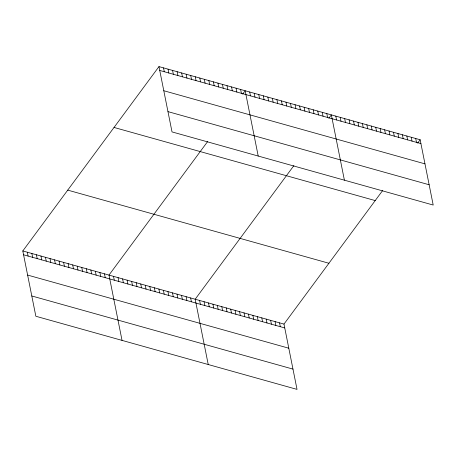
<?xml version="1.0" encoding="UTF-8"?>
<svg xmlns="http://www.w3.org/2000/svg" width="456" height="456" viewBox="0 0 456 456"><rect width="100%" height="100%" fill="white"/><g stroke="black" fill="none" stroke-linecap="round" stroke-linejoin="round"><path stroke-width="0.68" d="M382.704 190.443L283.98 324.091L297.027 389.39L35.847 316.253L22.8 250.954L158.973 66.61L420.153 139.747L433.2 205.046L172.02 131.909L158.973 66.61M207.714 141.44L108.99 275.088L122.037 340.387M242.666 94.13L245.163 90.75L258.21 156.043M293.903 165.579L195.179 299.221L208.227 364.521M328.856 118.264L331.352 114.883L344.4 180.177M417.656 143.127L420.153 139.747M159.742 70.458L420.922 143.594M163.795 90.733L424.975 163.869M167.968 111.629L429.147 184.765M114.034 127.446L375.214 200.583M67.739 190.123L328.918 263.26M22.8 250.954L283.98 324.091M23.569 254.796L284.749 327.932M27.622 275.076L288.802 348.213M31.795 295.972L292.974 369.109M415.712 138.504L416.482 142.352M411.272 137.262L412.042 141.103M406.832 136.019L407.601 139.861M402.392 134.776L403.161 138.618M397.951 133.534L398.721 137.376M393.511 132.291L394.28 136.133M389.071 131.049L389.84 134.891M384.63 129.8L385.4 133.648M380.19 128.558L380.959 132.4M375.75 127.315L376.519 131.157M371.309 126.073L372.079 129.914M366.869 124.83L367.639 128.672M362.434 123.587L363.198 127.429M357.994 122.345L358.758 126.187M353.554 121.102L354.318 124.944M349.114 119.854L349.877 123.701M344.673 118.611L345.437 122.453M340.233 117.369L340.997 121.21M335.793 116.126L336.562 119.968M326.815 113.612L327.585 117.454M322.278 112.341L323.047 116.183M317.741 111.07L318.51 114.918M313.209 109.799L313.973 113.647M308.672 108.534L309.436 112.375M304.135 107.263L304.904 111.104M299.598 105.991L300.367 109.833M295.06 104.72L295.83 108.562M290.523 103.449L291.293 107.291M285.986 102.178L286.756 106.026M281.455 100.907L282.218 104.755M276.917 99.642L277.687 103.483M272.38 98.371L273.15 102.212M267.843 97.099L268.612 100.941M263.306 95.828L264.075 99.67M258.769 94.557L259.538 98.399M254.237 93.286L255.001 97.134M249.7 92.021L250.469 95.863M240.625 89.479L241.395 93.32M236.088 88.207L236.858 92.049M279.539 322.848L280.309 326.69M231.551 86.936L232.321 90.778M275.099 321.605L275.869 325.447M227.02 85.665L227.783 89.507M270.659 320.363L271.428 324.205M222.482 84.394L223.252 88.242M266.219 319.12L266.988 322.962M217.945 83.129L218.715 86.971M261.778 317.872L262.548 321.719M213.408 81.858L214.177 85.699M257.338 316.629L258.107 320.471M208.871 80.587L209.64 84.428M252.898 315.387L253.667 319.228M204.334 79.316L205.103 83.157M248.457 314.144L249.227 317.986M199.802 78.044L200.566 81.886M244.017 312.901L244.786 316.743M195.265 76.773L196.029 80.615M239.577 311.659L240.346 315.501M190.728 75.502L191.497 79.35M235.136 310.416L235.906 314.258M186.19 74.237L186.96 78.079M230.696 309.174L231.466 313.015M181.653 72.966L182.423 76.807M226.256 307.925L227.025 311.773M177.116 71.695L177.886 75.536M221.815 306.683L222.585 310.525M172.585 70.423L173.348 74.265M217.381 305.44L218.145 309.282M168.047 69.152L168.811 72.994M212.941 304.198L213.704 308.039M163.51 67.881L164.28 71.723M208.5 302.955L209.264 306.797M204.06 301.712L204.824 305.554M199.62 300.47L200.383 304.312M190.642 297.956L191.412 301.798M186.105 296.685L186.874 300.527M181.568 295.414L182.337 299.256M177.031 294.143L177.8 297.985M172.499 292.872L173.263 296.713M167.962 291.601L168.726 295.448M163.425 290.329L164.194 294.177M158.887 289.064L159.657 292.906M154.35 287.793L155.12 291.635M149.813 286.522L150.583 290.364M145.282 285.251L146.045 289.093M140.744 283.98L141.508 287.821M136.207 282.709L136.977 286.556M131.67 281.443L132.439 285.285M127.133 280.172L127.902 284.014M122.596 278.901L123.365 282.743M118.064 277.63L118.828 281.472M113.527 276.359L114.291 280.201M104.452 273.817L105.222 277.664M99.915 272.551L100.685 276.393M95.378 271.28L96.148 275.122M90.847 270.009L91.61 273.851M86.309 268.738L87.073 272.58M81.772 267.467L82.542 271.309M77.235 266.196L78.004 270.037M72.698 264.925L73.467 268.772M68.161 263.659L68.93 267.501M63.629 262.388L64.393 266.23M59.092 261.117L59.856 264.959M54.555 259.846L55.324 263.688M50.017 258.575L50.787 262.417M45.48 257.304L46.25 261.145M40.943 256.033L41.713 259.88M36.412 254.767L37.175 258.609M31.874 253.496L32.638 257.338M27.337 252.225L28.107 256.067"/></g></svg>
